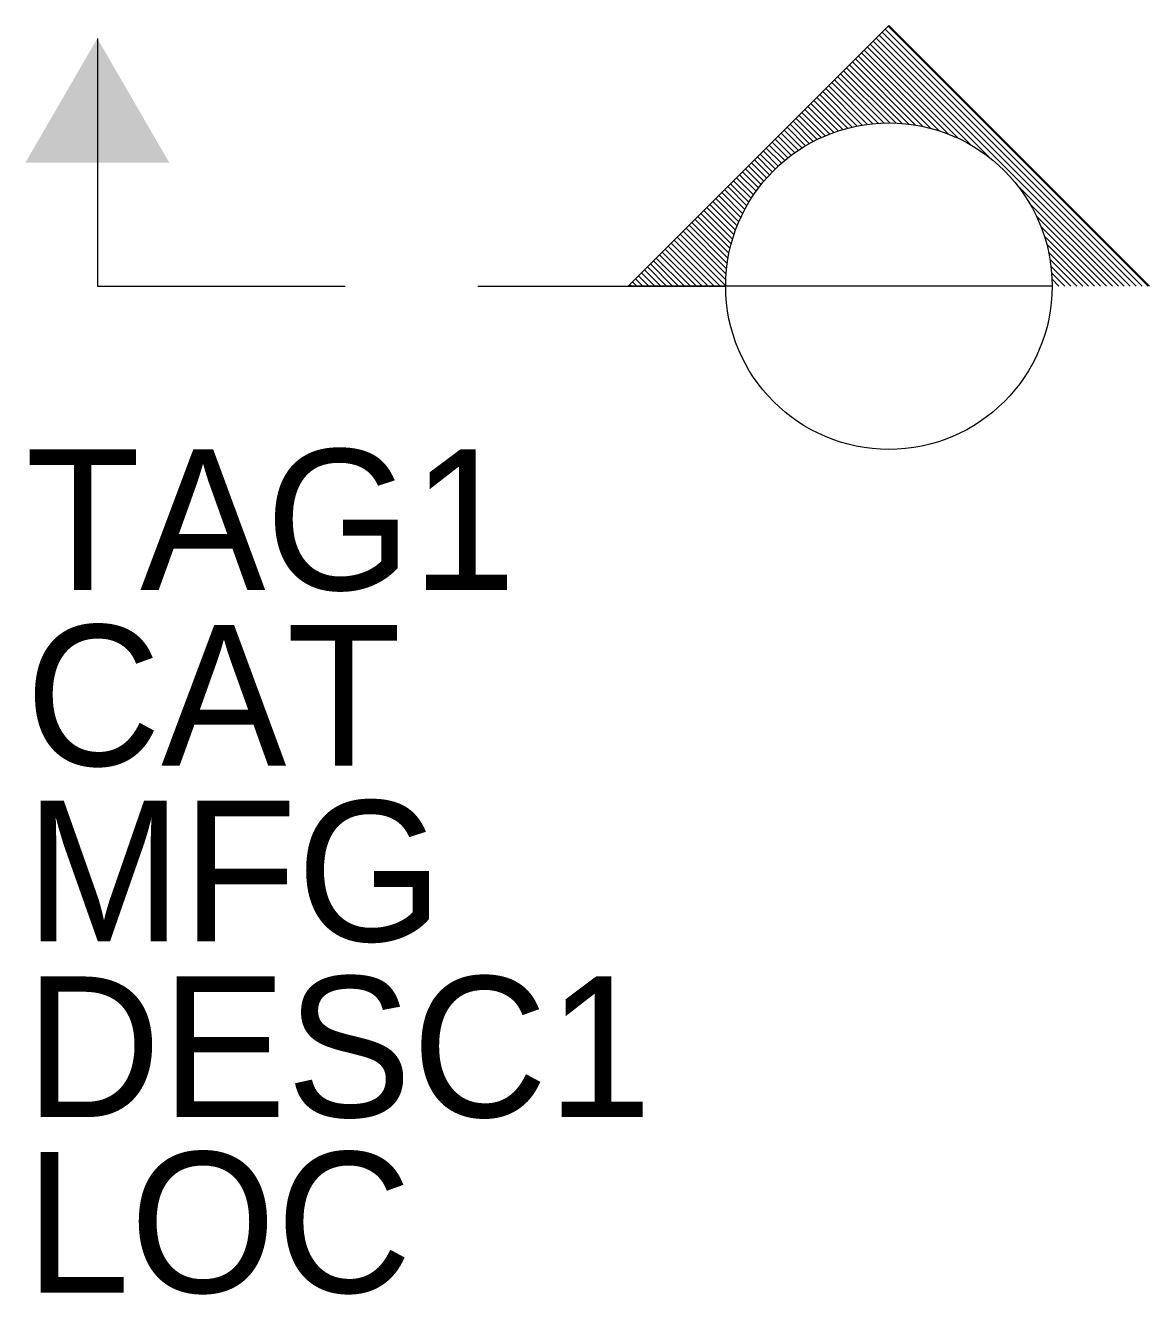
# Model space of a CAD drawing. Extents: x -0.5 to 0.5, y -0.94 to 0.19.
import ezdxf

# ---------------------------------------------------------------- set-up
doc = ezdxf.new("R2010")
doc.units = 0
doc.layers.get('0').update_dxf_attribs({"linetype": 'CONTINUOUS'})

msp = doc.modelspace()

# ---------------------------------------------------------------- linework, layer by layer
for p, q in [((0.2681, 0.1886), (0.0362, -0.0433)), ((0.488, -0.0433), (0.2621, 0.1826)), ((0.4933, -0.0433), (0.2647, 0.1852)), ((0.4986, -0.0433), (0.2674, 0.1879)), ((0.2681, 0.1886), (0.5, -0.0433)), ((-0.436, 0.177), (-0.436, -0.0433)), ((0.3304, 0.0878), (0.2489, 0.1694)), ((0.3417, 0.0819), (0.2515, 0.172)), ((0.3585, 0.0703), (0.2542, 0.1747)), ((0.4775, -0.0433), (0.2568, 0.1773)), ((0.4827, -0.0433), (0.2594, 0.18)), ((0.2984, 0.0987), (0.2383, 0.1588)), ((0.3054, 0.097), (0.2409, 0.1615)), ((0.3129, 0.0948), (0.2436, 0.1641)), ((0.3211, 0.0919), (0.2462, 0.1667)), ((0.2742, 0.1018), (0.2277, 0.1482)), ((0.2798, 0.1014), (0.2304, 0.1509)), ((0.2857, 0.1008), (0.233, 0.1535)), ((0.2919, 0.0999), (0.2357, 0.1562)), ((0.2536, 0.1012), (0.2172, 0.1377)), ((0.2585, 0.1016), (0.2198, 0.1403)), ((0.2636, 0.1018), (0.2224, 0.143)), ((0.2688, 0.1019), (0.2251, 0.1456)), ((0.2312, 0.0972), (0.2039, 0.1245)), ((0.2355, 0.0982), (0.2066, 0.1271)), ((0.2398, 0.0991), (0.2092, 0.1297)), ((0.2443, 0.0999), (0.2119, 0.1324)), ((0.2489, 0.1006), (0.2145, 0.135)), ((0.2153, 0.092), (0.1934, 0.1139)), ((0.2191, 0.0934), (0.196, 0.1165)), ((0.2231, 0.0948), (0.1987, 0.1192)), ((0.2271, 0.096), (0.2013, 0.1218)), ((0.2007, 0.0854), (0.1828, 0.1033)), ((0.2043, 0.0871), (0.1854, 0.106)), ((0.2078, 0.0888), (0.1881, 0.1086)), ((0.2115, 0.0904), (0.1907, 0.1112)), ((0.1875, 0.0775), (0.1722, 0.0927)), ((0.1907, 0.0796), (0.1749, 0.0954)), ((0.194, 0.0816), (0.1775, 0.098)), ((0.1973, 0.0835), (0.1802, 0.1007)), ((0.1725, 0.066), (0.159, 0.0795)), ((0.1754, 0.0685), (0.1617, 0.0822)), ((0.1783, 0.0708), (0.1643, 0.0848)), ((0.1813, 0.0731), (0.1669, 0.0874)), ((0.1843, 0.0753), (0.1696, 0.0901)), ((0.1618, 0.0556), (0.1484, 0.0689)), ((0.1643, 0.0583), (0.1511, 0.0716)), ((0.167, 0.061), (0.1537, 0.0742)), ((0.1697, 0.0635), (0.1564, 0.0769)), ((0.1521, 0.0441), (0.1379, 0.0584)), ((0.1544, 0.0471), (0.1405, 0.061)), ((0.1568, 0.05), (0.1432, 0.0637)), ((0.1593, 0.0529), (0.1458, 0.0663)), ((0.1417, 0.0282), (0.1247, 0.0452)), ((0.1436, 0.0315), (0.1273, 0.0478)), ((0.1456, 0.0348), (0.1299, 0.0504)), ((0.1477, 0.038), (0.1326, 0.0531)), ((0.1499, 0.0411), (0.1352, 0.0557)), ((0.4722, -0.0433), (0.3817, 0.0471)), ((0.1346, 0.014), (0.1141, 0.0346)), ((0.1363, 0.0177), (0.1167, 0.0372)), ((0.138, 0.0213), (0.1194, 0.0399)), ((0.1398, 0.0247), (0.122, 0.0425)), ((0.129, -0.0015), (0.1035, 0.024)), ((0.1303, 0.0025), (0.1062, 0.0267)), ((0.1316, 0.0065), (0.1088, 0.0293)), ((0.1331, 0.0103), (0.1114, 0.0319)), ((0.4669, -0.0433), (0.3933, 0.0302)), ((0.125, -0.0186), (0.0929, 0.0134)), ((0.1258, -0.0141), (0.0956, 0.0161)), ((0.1268, -0.0098), (0.0982, 0.0187)), ((0.1278, -0.0056), (0.1009, 0.0214)), ((0.4616, -0.0433), (0.3993, 0.019)), ((0.1233, -0.0433), (0.0797, 0.0002)), ((0.1229, -0.0377), (0.0824, 0.0029)), ((0.1232, -0.0327), (0.085, 0.0055)), ((0.1237, -0.0278), (0.0877, 0.0082)), ((0.1242, -0.0231), (0.0903, 0.0108)), ((0.4563, -0.0433), (0.4033, 0.0097)), ((0.451, -0.0433), (0.4062, 0.0014)), ((0.1021, -0.0433), (0.0692, -0.0103)), ((0.1074, -0.0433), (0.0718, -0.0077)), ((0.1127, -0.0433), (0.0744, -0.0051)), ((0.118, -0.0433), (0.0771, -0.0024)), ((0.4457, -0.0433), (0.4085, -0.0061)), ((0.081, -0.0433), (0.0586, -0.0209)), ((0.0863, -0.0433), (0.0612, -0.0183)), ((0.0916, -0.0433), (0.0639, -0.0156)), ((0.0969, -0.0433), (0.0665, -0.013)), ((0.4405, -0.0433), (0.4101, -0.013)), ((0.4352, -0.0433), (0.4114, -0.0195)), ((0.0599, -0.0433), (0.048, -0.0315)), ((0.0651, -0.0433), (0.0506, -0.0288)), ((0.0704, -0.0433), (0.0533, -0.0262)), ((0.0757, -0.0433), (0.0559, -0.0236)), ((0.4299, -0.0433), (0.4122, -0.0257)), ((0.4246, -0.0433), (0.4128, -0.0316)), ((-0.436, -0.0433), (-0.2157, -0.0433)), ((-0.0975, -0.0433), (0.1228, -0.0433)), ((0.1228, -0.0433), (0.0362, -0.0433)), ((0.0387, -0.0433), (0.0374, -0.0421)), ((0.044, -0.0433), (0.0401, -0.0394)), ((0.0493, -0.0433), (0.0427, -0.0368)), ((0.0546, -0.0433), (0.0454, -0.0341)), ((0.4133, -0.0433), (0.1228, -0.0433)), ((0.4193, -0.0433), (0.4132, -0.0372)), ((0.414, -0.0433), (0.4133, -0.0426))]:
    msp.add_line(p, q)
msp.add_circle((0.2681, -0.0433), 0.1452)
for points in [[(-0.5, 0.0665), (-0.436, 0.0665), (-0.436, 0.177)], [(-0.372, 0.0665), (-0.436, 0.0665), (-0.436, 0.177)]]:
    msp.add_solid(points)

# ---------------------------------------------------------------- texts
for tag, p in [('TAG1', (-0.5, -0.3135)), ('CAT', (-0.5, -0.4698)), ('MFG', (-0.5, -0.626)), ('DESC1', (-0.5, -0.7823)), ('LOC', (-0.5, -0.9385))]:
    msp.add_attdef(tag, p, '', height=0.125)

doc.saveas('drawing.dxf')
